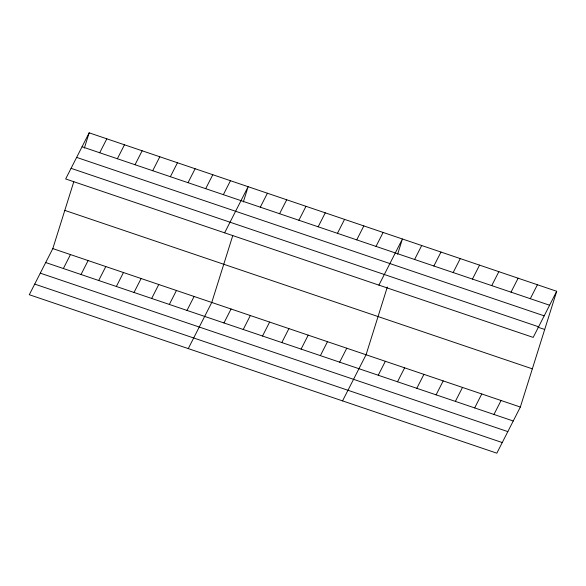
<?xml version="1.0" encoding="UTF-8"?>
<svg xmlns="http://www.w3.org/2000/svg" width="586" height="586" viewBox="0 0 586 586"><rect width="100%" height="100%" fill="white"/><g stroke="black" fill="none" stroke-linecap="round" stroke-linejoin="round"><path stroke-width="0.88" d="M556.7 291.279L533.194 337.404L65.654 178.957L89.16 132.824L556.7 291.279L520.346 407.043L496.84 453.176L29.3 294.721L52.806 248.596L73.814 181.689M84.355 148.104L89.16 132.824M232.774 235.565L211.766 302.464L188.267 348.597M243.322 201.98L248.12 186.7L224.621 232.825M387.324 287.03L366.06 354.757L342.554 400.883M397.616 254.273L402.414 238.985L378.908 285.118M99.715 152.756L106.82 138.809M117.376 158.74L124.481 144.801M63.361 268.527L70.467 254.58M135.036 164.732L142.142 150.785M81.022 274.512L88.127 260.565M152.704 170.716L159.81 156.77M98.69 280.496L105.795 266.549M170.365 176.701L177.47 162.754M116.35 286.481L123.456 272.534M188.025 182.686L195.131 168.739M134.011 292.465L141.116 278.526M205.693 188.67L212.799 174.731M151.671 298.457L158.777 284.51M223.354 194.662L230.459 180.715M169.339 304.442L176.445 290.495M187 310.426L194.105 296.479M260.301 207.18L267.406 193.234M279.588 213.714L286.693 199.775M223.947 322.952L231.052 309.005M298.875 220.255L305.98 206.309M243.234 329.486L250.339 315.539M262.521 336.02L269.626 322.073M318.161 226.789L325.267 212.843M281.807 342.554L288.913 328.614M337.448 233.323L344.553 219.384M301.094 349.095L308.199 335.148M356.735 239.864L363.84 225.918M320.381 355.629L327.486 341.682M376.022 246.398L383.127 232.452M339.668 362.163L346.773 348.223M414.595 259.473L421.7 245.527M378.241 375.238L385.346 361.291M433.874 266.007L440.98 252.061M397.528 381.772L404.633 367.825M453.161 272.541L460.266 258.594M416.807 388.313L423.912 374.366M472.448 279.075L479.553 265.136M436.094 394.847L443.199 380.9M491.735 285.616L498.84 271.67M455.381 401.381L462.486 387.434M511.021 292.15L518.127 278.204M474.667 407.915L481.773 393.975M530.308 298.684L537.413 284.745M493.954 414.456L501.059 400.509M82.055 146.771L549.595 305.225M76.641 157.392L544.182 315.847M71.067 168.336L538.607 326.783M537.992 327.208L544.702 329.479M64.797 210.389L532.344 368.843M52.806 248.596L520.346 407.043M45.701 262.535L513.241 420.99M40.288 273.157L507.828 431.611M34.713 284.1L502.253 442.555"/></g></svg>
